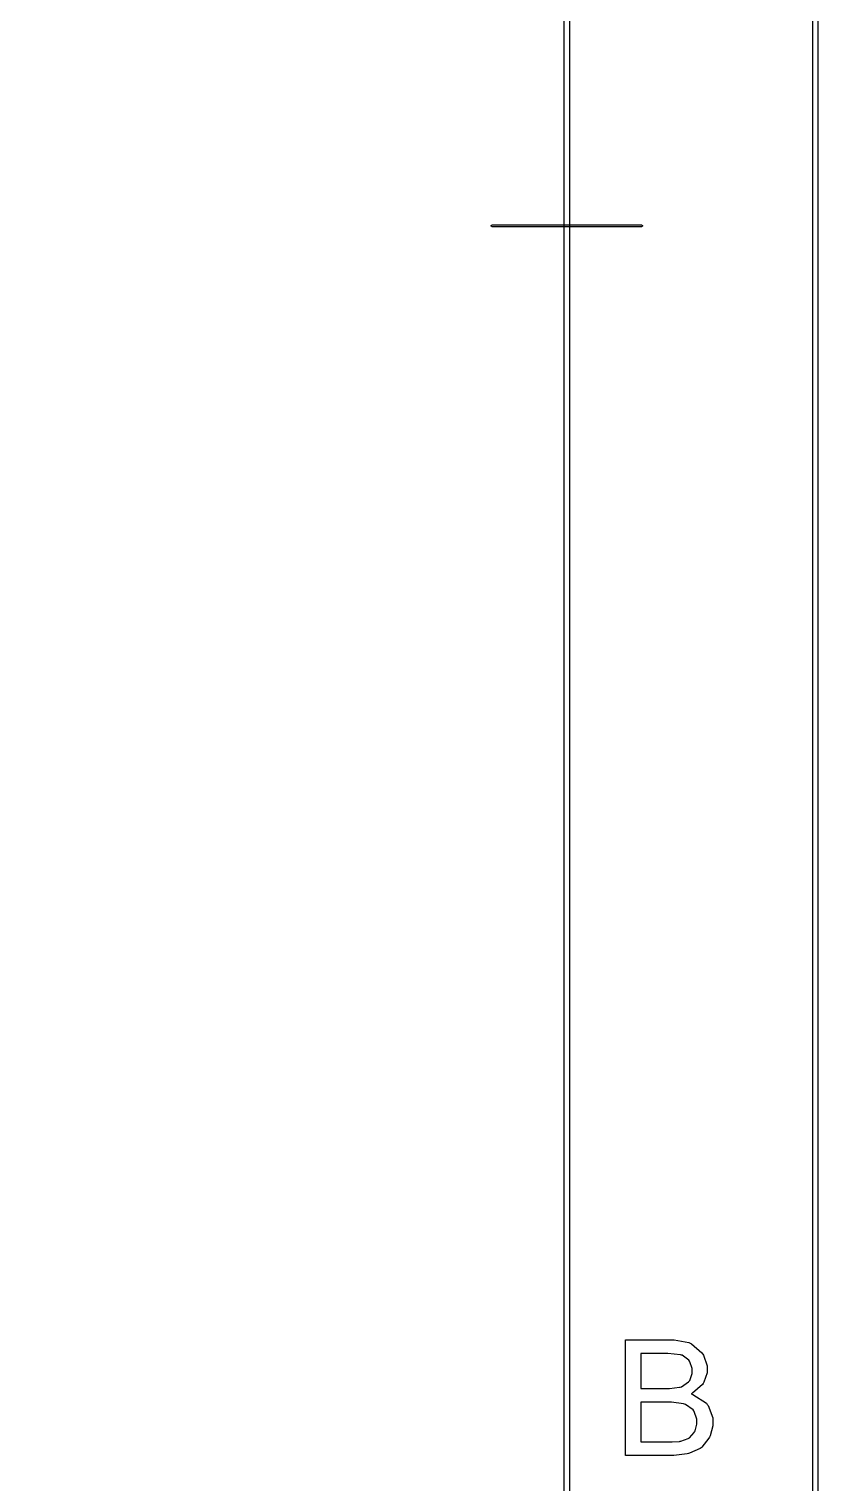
# Model space of a CAD drawing. Extents: x 0.54 to 10.46, y 0.74 to 7.76.
# Drawn here: x 9.934 to 10.465, y 3.405 to 4.382 of the extents above; entities that cross this region are included whole.
import ezdxf

# ---------------------------------------------------------------- set-up
doc = ezdxf.new("R2010")
doc.units = 0
doc.layers.get('0').update_dxf_attribs({"linetype": 'CONTINUOUS'})

msp = doc.modelspace()

# ---------------------------------------------------------------- linework, layer by layer
at = {"color": 0}
for points in [[(10.4631, 0.738986), (0.536893, 0.738986), (0.536458, 0.738986), (0.535157, 0.740289), (0.535157, 0.740722), (0.535157, 7.75928), (0.535157, 7.75971), (0.536458, 7.76101), (0.536893, 7.76101), (10.4631, 7.76101), (10.4635, 7.76101), (10.4648, 7.75971), (10.4648, 7.75928), (10.4648, 0.740722), (10.4648, 0.740289), (10.4635, 0.738986), (10.4631, 0.738986)], [(0.538629, 0.742458), (10.4614, 0.742458), (10.4614, 7.75754), (0.538629, 7.75754), (0.538629, 0.742458)], [(10.296, 0.906087), (0.871149, 0.906087), (0.870714, 0.906087), (0.869412, 0.907389), (0.869412, 0.907824), (0.869412, 7.59218), (0.869412, 7.59261), (0.870714, 7.59392), (0.871149, 7.59392), (10.296, 7.59392), (10.2964, 7.59392), (10.2977, 7.59261), (10.2977, 7.59218), (10.2977, 0.907824), (10.2977, 0.907389), (10.2964, 0.906087), (10.296, 0.906087)], [(0.872885, 0.90956), (10.2943, 0.90956), (10.2943, 7.59044), (0.872885, 7.59044), (0.872885, 0.90956)], [(10.3461, 4.24929), (10.2458, 4.24929), (10.2457, 4.24929), (10.2452, 4.24983), (10.2452, 4.25), (10.2452, 4.25022), (10.2457, 4.25071), (10.2458, 4.25071), (10.3461, 4.25071), (10.3463, 4.25071), (10.3468, 4.25022), (10.3468, 4.25), (10.3468, 4.24983), (10.3463, 4.24929), (10.3461, 4.24929)], [(10.3354, 3.42361), (10.3354, 3.50142), (10.3646, 3.50142), (10.3682, 3.50142), (10.378, 3.49951), (10.3789, 3.49908), (10.3798, 3.49869), (10.3868, 3.49262), (10.3874, 3.49181), (10.3879, 3.491), (10.3904, 3.48389), (10.3904, 3.4815), (10.3904, 3.47917), (10.3881, 3.47287), (10.3877, 3.47211), (10.3872, 3.4714), (10.3804, 3.4655), (10.3796, 3.465), (10.3807, 3.46468), (10.3898, 3.45882), (10.3904, 3.45796), (10.391, 3.45714), (10.3942, 3.44894), (10.3942, 3.44618), (10.3942, 3.44362), (10.3923, 3.43679), (10.3919, 3.43599), (10.3915, 3.43522), (10.3867, 3.42919), (10.3862, 3.42876), (10.3856, 3.42833), (10.3785, 3.42512), (10.3777, 3.42492), (10.3768, 3.42469), (10.368, 3.42361), (10.3651, 3.42361), (10.3354, 3.42361)], [(10.3457, 3.46875), (10.3625, 3.46875), (10.365, 3.46875), (10.3718, 3.46951), (10.3723, 3.46963), (10.373, 3.46983), (10.3779, 3.4731), (10.3783, 3.47353), (10.3786, 3.47401), (10.3803, 3.47874), (10.3803, 3.48031), (10.3803, 3.48204), (10.3787, 3.4866), (10.3784, 3.48708), (10.3781, 3.48762), (10.3736, 3.491), (10.3731, 3.49115), (10.3725, 3.49137), (10.364, 3.49224), (10.3613, 3.49224), (10.3457, 3.49224), (10.3457, 3.46875)], [(10.3457, 3.43278), (10.3651, 3.43278), (10.3668, 3.43278), (10.3717, 3.43311), (10.3721, 3.43317), (10.3727, 3.43326), (10.3776, 3.43506), (10.378, 3.43528), (10.3784, 3.43554), (10.3817, 3.43918), (10.3819, 3.43961), (10.3822, 3.44011), (10.3835, 3.44467), (10.3835, 3.44618), (10.3835, 3.44808), (10.3816, 3.45324), (10.3813, 3.45372), (10.3809, 3.45426), (10.3758, 3.45801), (10.3751, 3.45822), (10.3744, 3.45844), (10.3664, 3.45953), (10.3637, 3.45953), (10.3457, 3.45953), (10.3457, 3.43278)]]:
    msp.add_lwpolyline(points, close=True, dxfattribs=at)

doc.saveas('drawing.dxf')
